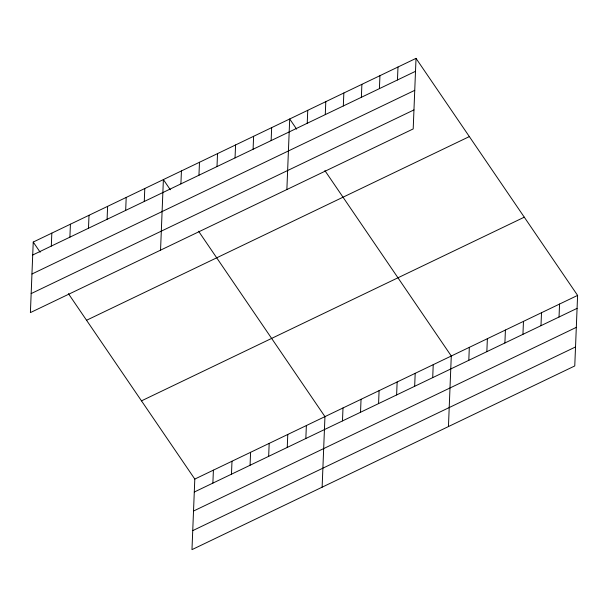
<?xml version="1.0" encoding="UTF-8"?>
<svg xmlns="http://www.w3.org/2000/svg" width="608" height="608" viewBox="0 0 608 608"><rect width="100%" height="100%" fill="white"/><g stroke="black" fill="none" stroke-linecap="round" stroke-linejoin="round"><path stroke-width="0.91" d="M33.235 242.045L30.4 312.603L413.197 128.926L416.024 58.36L33.235 242.045L40.166 252.214M51.308 246.08L51.824 233.122M69.897 237.158L70.422 224.2M88.494 228.236L89.011 215.285M107.084 219.321L107.608 206.363M125.681 210.398L126.198 197.44M144.271 201.476L144.788 188.518M160.55 250.154L163.385 179.596L170.316 189.764M180.91 183.89L181.427 170.932M198.953 175.233L199.477 162.275M68.423 293.672L194.803 479.074L191.976 549.64L574.765 365.955L577.6 295.397L416.024 58.36M217.003 166.577L217.52 153.619M212.876 483.117L213.4 470.159M235.045 157.913L235.57 144.955M231.473 474.194L231.99 461.236M253.095 149.256L253.612 136.298M250.063 465.272L250.587 452.314M271.138 140.6L271.662 127.642M268.66 456.35L269.177 443.392M286.87 189.536L289.704 118.978L296.636 129.147M287.25 447.427L287.774 434.469M307.23 123.28L307.754 110.322M305.839 438.505L306.364 425.547M325.28 114.616L325.797 101.658M322.126 487.183L324.953 416.624L198.573 231.222M343.322 105.959L343.847 93.001M342.479 420.926L343.003 407.968M361.372 97.303L361.889 84.345M360.529 412.262L361.046 399.304M379.415 88.639L379.939 75.681M378.571 403.606L379.096 390.648M397.465 79.982L397.982 67.024M396.621 394.942L397.138 381.991M414.664 386.285L415.188 373.327M432.714 377.629L433.23 364.671M448.446 426.565L451.28 356.007L324.892 170.605M468.806 360.308L469.323 347.35M486.848 351.652L487.373 338.694M504.898 342.988L505.415 330.03M522.941 334.332L523.465 321.374M540.991 325.668L541.508 312.71M559.033 317.011L559.558 304.053M32.71 255.003L415.507 71.318M31.95 274.01L414.747 90.334M31.16 293.596L413.957 109.911M86.556 320.264L469.346 136.587M141.489 400.854L524.278 217.178M194.803 479.074L577.6 295.397M194.286 492.032L577.083 308.355M193.519 511.047L576.316 327.362M192.736 530.624L575.533 346.948"/></g></svg>
